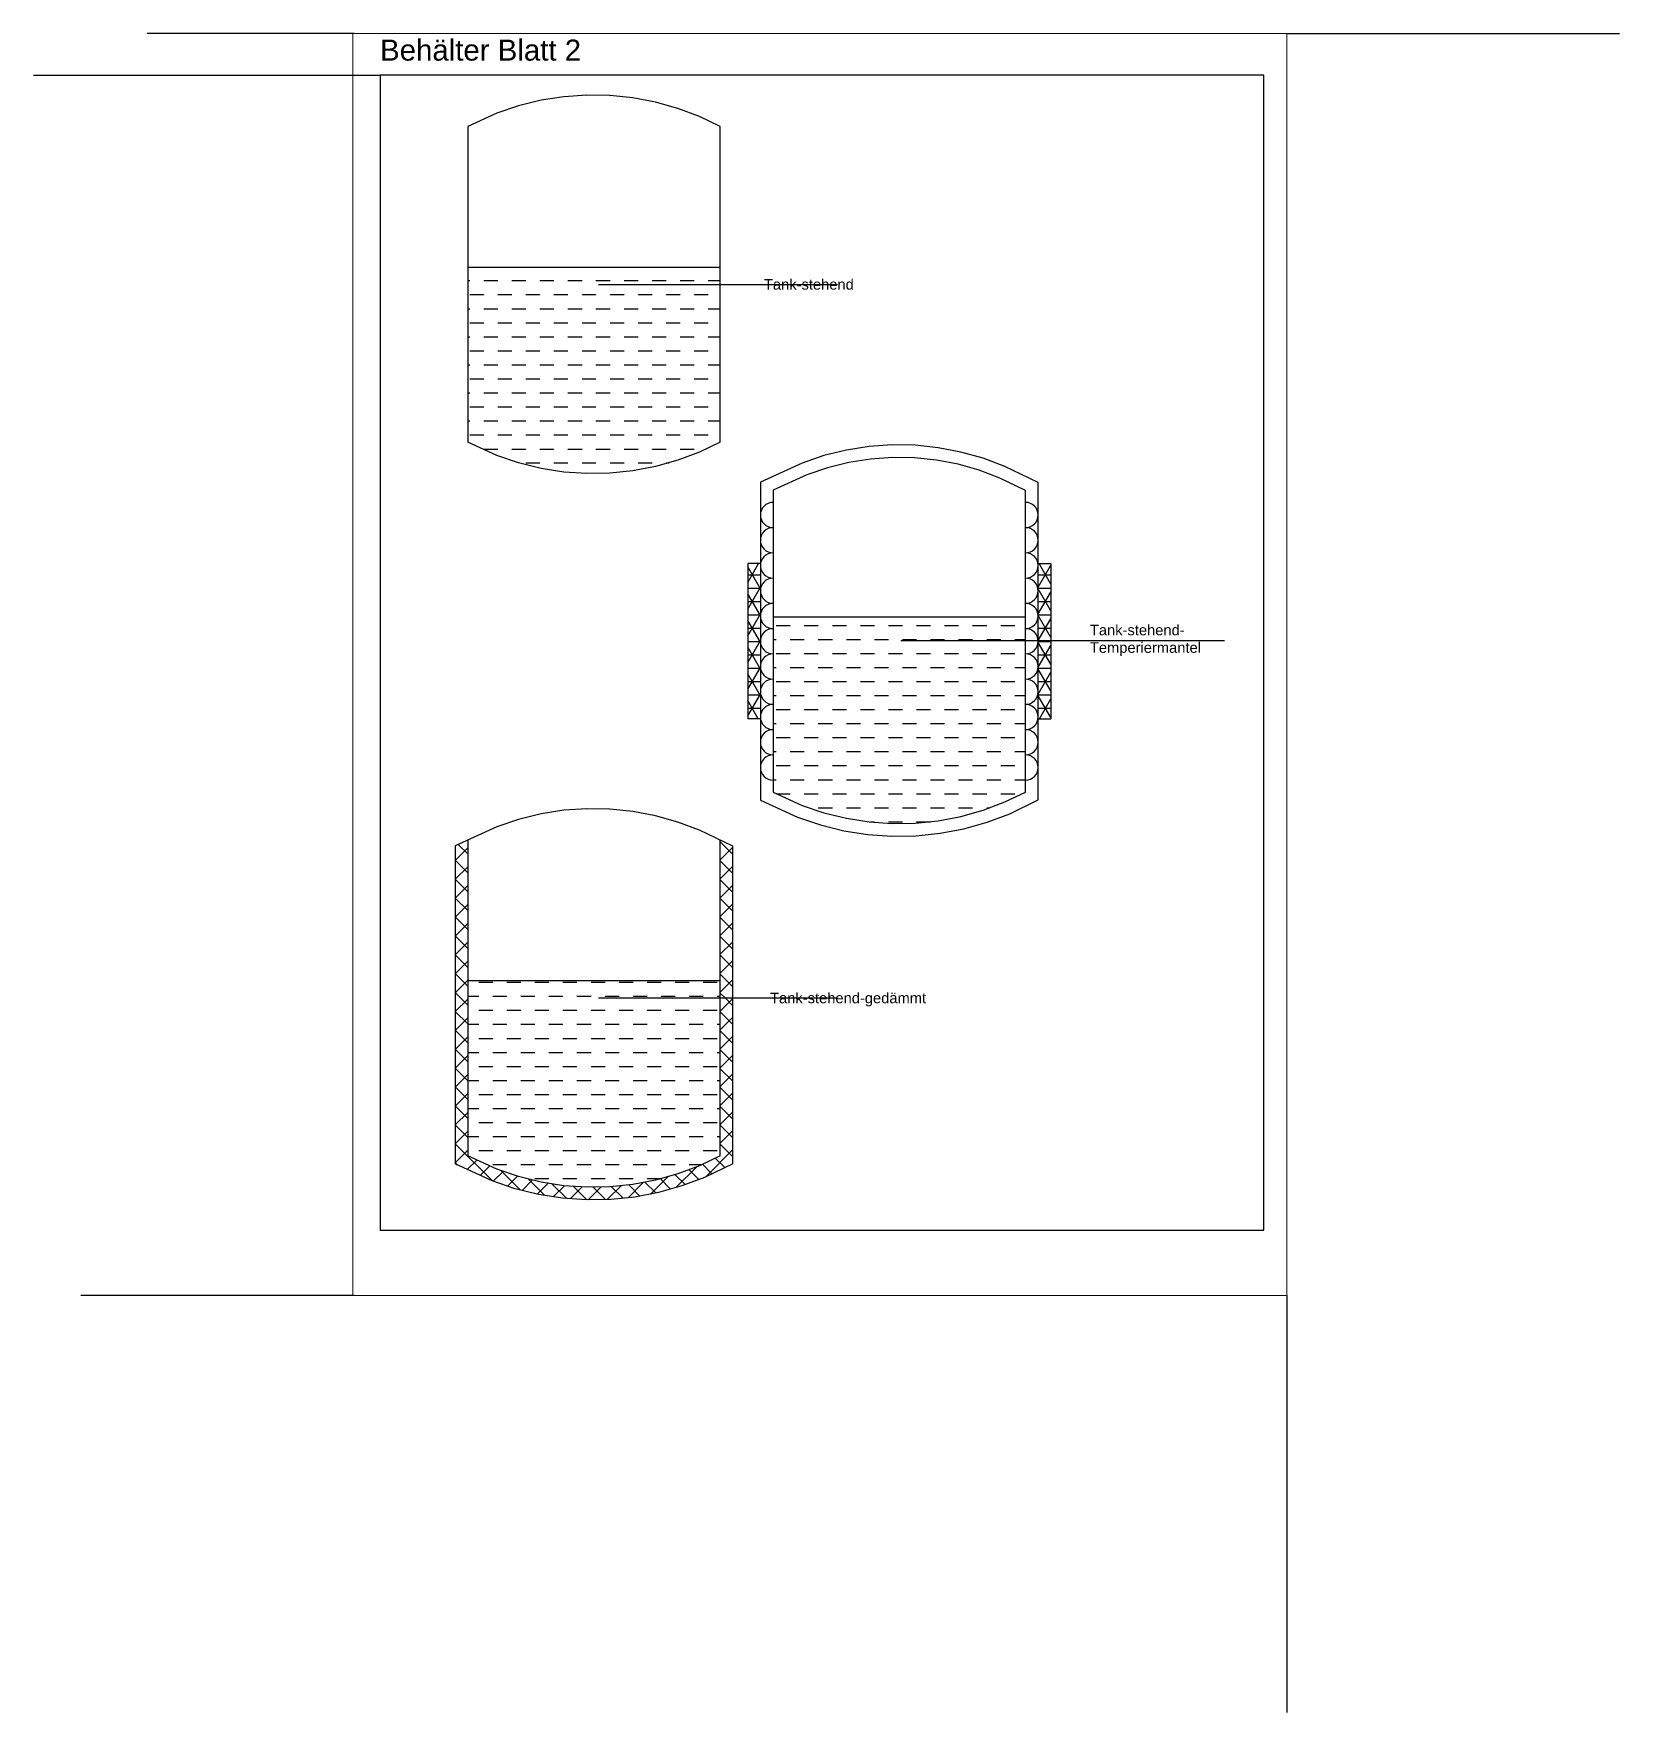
# Paper-space layout 'Blatt 2' of a CAD drawing. Header units: millimetres. Extents: x 837 to 1194, y 1 to 379.
# The model-space entities are those that its viewports show. They can reach past a viewport. Long polylines and large blocks are cut down to what shows.
import ezdxf
from ezdxf.enums import TextEntityAlignment as Align

# ---------------------------------------------------------------- set-up
doc = ezdxf.new("R2010")
doc.units = ezdxf.units.MM
doc.layers.add('Z_Format', color=7, linetype='Continuous', plot=False)
doc.styles.get("Standard").update_dxf_attribs({"font": 'arial.ttf'})
pattern_1 = [(0, (-118187.12, -77932.55), (0, 158.75), []), (60, (-118187.12, -77932.55), (-137.48153, 79.375), []), (120, (-118187.12, -77932.55), (-137.48153, -79.375), [])]

# ---------------------------------------------------------------- blocks, each defined once
blk = doc.blocks.new('Tank-stehend')
for p, q in [((-1553, 1875), (-1553, -1875)), ((-1553, 206), (1447, 206)), ((-1553, 45), (-1529, 45)), ((-1362, 45), (-1196, 45)), ((-1029, 45), (-862, 45)), ((-695, 45), (-529, 45)), ((-362, 45), (-195, 45)), ((-29, 45), (138, 45)), ((305, 45), (471, 45)), ((638, 45), (805, 45)), ((971, 45), (1138, 45)), ((1305, 45), (1447, 45)), ((-1529, -122), (-1362, -122)), ((-1196, -122), (-1029, -122)), ((-862, -122), (-695, -122)), ((-529, -122), (-362, -122)), ((-195, -122), (-29, -122)), ((138, -122), (305, -122)), ((471, -122), (638, -122)), ((805, -122), (971, -122)), ((1138, -122), (1305, -122)), ((-1553, -289), (-1529, -289)), ((-1362, -289), (-1196, -289)), ((-1029, -289), (-862, -289)), ((-695, -289), (-529, -289)), ((-362, -289), (-195, -289)), ((-29, -289), (138, -289)), ((305, -289), (471, -289)), ((638, -289), (805, -289)), ((971, -289), (1138, -289)), ((1305, -289), (1447, -289)), ((-1529, -455), (-1362, -455)), ((-1196, -455), (-1029, -455)), ((-862, -455), (-695, -455)), ((-529, -455), (-362, -455)), ((-195, -455), (-29, -455)), ((138, -455), (305, -455)), ((471, -455), (638, -455)), ((805, -455), (971, -455)), ((1138, -455), (1305, -455)), ((-1553, -622), (-1529, -622)), ((-1529, -789), (-1362, -789)), ((-1362, -622), (-1196, -622)), ((-1196, -789), (-1029, -789)), ((-1029, -622), (-862, -622)), ((-862, -789), (-695, -789)), ((-695, -622), (-529, -622)), ((-529, -789), (-362, -789)), ((-362, -622), (-195, -622)), ((-195, -789), (-29, -789)), ((-29, -622), (138, -622)), ((138, -789), (305, -789)), ((305, -622), (471, -622)), ((471, -789), (638, -789)), ((638, -622), (805, -622)), ((805, -789), (971, -789)), ((971, -622), (1138, -622)), ((1138, -789), (1305, -789)), ((1305, -622), (1447, -622)), ((-1553, -956), (-1529, -956)), ((-1362, -956), (-1196, -956)), ((-1029, -956), (-862, -956)), ((-695, -956), (-529, -956)), ((-362, -956), (-195, -956)), ((-29, -956), (138, -956)), ((305, -956), (471, -956)), ((638, -956), (805, -956)), ((971, -956), (1138, -956)), ((1305, -956), (1447, -956)), ((-1529, -1122), (-1362, -1122)), ((-1196, -1122), (-1029, -1122)), ((-862, -1122), (-695, -1122)), ((-529, -1122), (-362, -1122)), ((-195, -1122), (-29, -1122)), ((138, -1122), (305, -1122)), ((471, -1122), (638, -1122)), ((805, -1122), (971, -1122)), ((1138, -1122), (1305, -1122)), ((-1553, -1289), (-1529, -1289)), ((-1362, -1289), (-1196, -1289)), ((-1029, -1289), (-862, -1289)), ((-695, -1289), (-529, -1289)), ((-362, -1289), (-195, -1289)), ((-29, -1289), (138, -1289)), ((305, -1289), (471, -1289)), ((638, -1289), (805, -1289)), ((971, -1289), (1138, -1289)), ((1305, -1289), (1447, -1289)), ((-1529, -1456), (-1362, -1456)), ((-1196, -1456), (-1029, -1456)), ((-862, -1456), (-695, -1456)), ((-529, -1456), (-362, -1456)), ((-195, -1456), (-29, -1456)), ((138, -1456), (305, -1456)), ((471, -1456), (638, -1456)), ((805, -1456), (971, -1456)), ((1138, -1456), (1305, -1456)), ((-1553, -1622), (-1529, -1622)), ((-1529, -1789), (-1362, -1789)), ((-1362, -1622), (-1196, -1622)), ((-1196, -1789), (-1029, -1789)), ((-1029, -1622), (-862, -1622)), ((-862, -1789), (-695, -1789)), ((-695, -1622), (-529, -1622)), ((-529, -1789), (-362, -1789)), ((-362, -1622), (-195, -1622)), ((-195, -1789), (-29, -1789)), ((-29, -1622), (138, -1622)), ((138, -1789), (305, -1789)), ((305, -1622), (471, -1622)), ((471, -1789), (638, -1789)), ((638, -1622), (805, -1622)), ((805, -1789), (971, -1789)), ((971, -1622), (1138, -1622)), ((1138, -1789), (1305, -1789)), ((1305, -1622), (1447, -1622)), ((-1362, -1956), (-1196, -1956)), ((-1029, -1956), (-862, -1956)), ((-695, -1956), (-529, -1956)), ((-362, -1956), (-195, -1956)), ((-29, -1956), (138, -1956)), ((305, -1956), (471, -1956)), ((638, -1956), (805, -1956)), ((971, -1956), (1138, -1956)), ((-862, -2122), (-695, -2122)), ((-529, -2122), (-362, -2122)), ((-195, -2122), (-29, -2122)), ((138, -2122), (305, -2122)), ((471, -2122), (638, -2122)), ((805, -2122), (840, -2122))]:
    blk.add_line(p, q)
for points in [[(1447, 1875), (1200, 1994), (943, 2090), (679, 2165), (410, 2216), (137, 2244), (-137, 2249), (-411, 2230), (-682, 2187), (-948, 2122), (-1208, 2033), (-1553, 1875)], [(1447, -1875), (1447, -1875), (1447, 1875)], [(1447, -1875), (1200, -1994), (943, -2090), (679, -2165), (410, -2216), (137, -2244), (-137, -2249), (-411, -2230), (-682, -2187), (-948, -2122), (-1208, -2033), (-1553, -1875)]]:
    blk.add_lwpolyline(points)
blk = doc.blocks.new('Tank-stehend-gedämmt')
h = blk.add_hatch()
h.set_pattern_fill('DASH', color=256, scale=52.5, style=0)
h.set_pattern_definition([(0, (-278896.88, -101468.1), (166.6875, 166.6875), [166.6875, -166.6875])])
h.paths.add_polyline_path([(1447, 206), (-1553, 206), (-1553, -1875), (-1305, -1993), (-1049, -2090), (-785, -2165), (-515, -2216), (-242, -2244), (32, -2249), (305, -2230), (576, -2187), (842, -2122), (1102, -2033), (1447, -1875), (1447, -1875)])
for p, q in [((-1703, 1806), (-1703, -1971)), ((-1553, 1711), (-1665, 1824)), ((-1553, 1875), (-1553, -1875)), ((-1553, 1875), (-1553, 1875)), ((1447, 1866), (1454, 1872)), ((1597, 1704), (1447, 1854)), ((-1703, 1634), (-1553, 1784)), ((-1553, 1487), (-1703, 1637)), ((1447, 1641), (1597, 1791)), ((1597, 1480), (1447, 1630)), ((-1703, 1410), (-1553, 1560)), ((-1553, 1262), (-1703, 1412)), ((1447, 1417), (1597, 1567)), ((1597, 1255), (1447, 1405)), ((-1703, 1185), (-1553, 1335)), ((1447, 1192), (1597, 1342)), ((-1553, 1038), (-1703, 1188)), ((-1703, 961), (-1553, 1111)), ((1597, 1031), (1447, 1181)), ((1447, 968), (1597, 1118)), ((-1553, 813), (-1703, 963)), ((-1703, 736), (-1553, 886)), ((1597, 806), (1447, 956)), ((1447, 743), (1597, 893)), ((-1553, 589), (-1703, 739)), ((-1703, 512), (-1553, 662)), ((1597, 582), (1447, 732)), ((1447, 519), (1597, 669)), ((-1553, 364), (-1703, 514)), ((-1703, 287), (-1553, 437)), ((1597, 357), (1447, 507)), ((1447, 294), (1597, 444)), ((-1553, 140), (-1703, 290)), ((-1703, 63), (-1553, 213)), ((-1553, 206), (1447, 206)), ((1597, 133), (1447, 283)), ((1447, 70), (1597, 220)), ((-1553, -85), (-1703, 65)), ((1506, 0), (1447, 58)), ((1597, -92), (1506, 0)), ((-1703, -162), (-1553, -12)), ((-1553, -309), (-1703, -159)), ((1447, -155), (1597, -5)), ((1597, -316), (1447, -166)), ((-1703, -386), (-1553, -236)), ((-1553, -534), (-1703, -384)), ((1447, -379), (1597, -229)), ((1597, -541), (1447, -391)), ((-1703, -611), (-1553, -461)), ((1447, -604), (1597, -454)), ((-1553, -758), (-1703, -608)), ((-1703, -835), (-1553, -685)), ((1597, -765), (1447, -615)), ((1447, -828), (1597, -678)), ((-1553, -983), (-1703, -833)), ((-1703, -1060), (-1553, -910)), ((1597, -990), (1447, -840)), ((1447, -1053), (1597, -903)), ((-1553, -1207), (-1703, -1057)), ((-1703, -1284), (-1553, -1134)), ((1597, -1214), (1447, -1064)), ((1447, -1277), (1597, -1127)), ((-1553, -1432), (-1703, -1282)), ((-1703, -1509), (-1553, -1359)), ((1597, -1439), (1447, -1289)), ((1447, -1502), (1597, -1352)), ((-1553, -1656), (-1703, -1506)), ((-1703, -1733), (-1553, -1583)), ((1597, -1663), (1447, -1513)), ((1447, -1726), (1597, -1576)), ((-1259, -2174), (-1703, -1731)), ((1597, -1888), (1447, -1738)), ((-1703, -1958), (-1553, -1808)), ((-1673, -1985), (-1703, -1955)), ((-1558, -2038), (-1445, -1925)), ((1349, -2088), (1237, -1976)), ((1274, -2125), (1597, -1801)), ((1501, -2016), (1388, -1903)), ((-1404, -2108), (-1291, -1995)), ((-1249, -2178), (-1131, -2060)), ((-928, -2281), (-1159, -2050)), ((-1082, -2235), (-963, -2117)), ((-908, -2286), (-784, -2162)), ((-638, -2346), (-835, -2150)), ((352, -2373), (532, -2193)), ((680, -2317), (552, -2189)), ((620, -2329), (826, -2124)), ((858, -2270), (736, -2149)), ((1030, -2218), (911, -2100)), ((921, -2253), (1168, -2006)), ((1193, -2157), (1076, -2040)), ((-728, -2330), (-598, -2200)), ((-377, -2383), (-552, -2208)), ((-536, -2362), (-404, -2230)), ((-334, -2386), (-194, -2245)), ((-136, -2399), (-298, -2238)), ((-123, -2399), (29, -2246)), ((84, -2395), (-63, -2248)), ((105, -2395), (269, -2231)), ((293, -2379), (156, -2242)), ((492, -2353), (360, -2221))]:
    blk.add_line(p, q)
for points in [[(1597, 1803), (1200, 1994), (943, 2090), (679, 2165), (410, 2216), (137, 2244), (-137, 2249), (-411, 2230), (-682, 2187), (-948, 2122), (-1208, 2033), (-1703, 1806)], [(1447, -1875), (1447, -1875), (1447, 1875)], [(1597, -1970), (1597, 1803)], [(1597, -1970), (1259, -2132), (990, -2233), (714, -2311), (432, -2365), (146, -2394), (-141, -2399), (-428, -2379), (-711, -2335), (-990, -2266), (-1263, -2173), (-1703, -1971)], [(1447, -1875), (1200, -1994), (943, -2090), (679, -2165), (410, -2216), (137, -2244), (-137, -2249), (-411, -2230), (-682, -2187), (-948, -2122), (-1208, -2033), (-1553, -1875)]]:
    blk.add_lwpolyline(points)
blk = doc.blocks.new('Tank-stehend-Temperiermantel')
h = blk.add_hatch()
h.set_pattern_fill('NET3', color=256, scale=50)
h.set_pattern_definition(pattern_1)
h.paths.add_polyline_path([(-1670, 912), (-1820, 912), (-1820, -931), (-1670, -931)])
h = blk.add_hatch()
h.set_pattern_fill('NET3', color=256, scale=50)
h.set_pattern_definition(pattern_1)
h.paths.add_polyline_path([(1630, 912), (1780, 912), (1780, -931), (1630, -931)])
h = blk.add_hatch()
h.set_pattern_fill('DASH', color=256, scale=52.5, style=0)
h.set_pattern_definition([(0, (-278863.75, -101395), (166.6875, 166.6875), [166.6875, -166.6875])])
h.paths.add_polyline_path([(1480, 279), (-1520, 279), (-1520, -1802), (-1272, -1920), (-1015, -2017), (-751, -2092), (-482, -2143), (-209, -2171), (65, -2176), (338, -2157), (609, -2114), (876, -2049), (1135, -1960), (1480, -1802), (1480, -1802)])
for p, q in [((-1670, 912), (-1820, 912)), ((1630, 912), (1780, 912)), ((-1520, 279), (1480, 279)), ((-1670, -931), (-1820, -931)), ((1630, -931), (1780, -931))]:
    blk.add_line(p, q)
for points in [[(-1670, 1879), (-1670, -1898), (-1230, -2100), (-957, -2193), (-678, -2261), (-394, -2306), (-108, -2326), (179, -2321), (465, -2292), (747, -2238), (1023, -2160), (1292, -2059), (1630, -1896), (1630, 1876), (1233, 2067), (976, 2164), (712, 2238), (443, 2289), (170, 2318), (-104, 2322), (-378, 2303), (-649, 2261), (-915, 2195), (-1175, 2107)], [(-1520, 1783), (-1520, -1802), (-1175, -1960), (-915, -2049), (-649, -2114), (-378, -2157), (-104, -2176), (170, -2171), (443, -2143), (712, -2092), (976, -2017), (1233, -1920), (1480, -1802), (1480, 1782), (1174, 1929), (930, 2021), (678, 2092), (421, 2141), (161, 2168), (-100, 2172), (-361, 2154), (-619, 2113), (-873, 2051), (-1119, 1967)]]:
    blk.add_lwpolyline(points, close=True)
for points in [[(-1820, 912), (-1820, -931)], [(1780, 912), (1780, -931)]]:
    blk.add_lwpolyline(points)
for centre, start, end in [((-1520, 1490), 90, 270), ((1480, 1490), 270, 90), ((-1520, 1190), 90, 270), ((1480, 1190), 270, 90), ((-1520, 890), 90, 270), ((1480, 890), 270, 90), ((-1520, 590), 90, 270), ((1480, 590), 270, 90), ((-1520, 290), 90, 270), ((1480, 290), 270, 90), ((-1520, -10), 90, 270), ((1480, -10), 270, 90), ((-1520, -310), 90, 270), ((1480, -310), 270, 90), ((-1520, -610), 90, 270), ((1480, -610), 270, 90), ((-1520, -910), 90, 270), ((1480, -910), 270, 90), ((-1520, -1210), 90, 270), ((1480, -1210), 270, 90), ((-1520, -1510), 90, 270), ((1480, -1510), 270, 90)]:
    blk.add_arc(centre, 150, start, end)

msp = doc.modelspace()

# ---------------------------------------------------------------- linework, layer by layer
for p, q in [((8394, -7332), (11232, -7332)), ((11988, -11562), (15832, -11562)), ((8394, -15811), (11232, -15811))]:
    msp.add_line(p, q)
msp.add_lwpolyline([(5800, -4848), (5800, -18568), (16300, -18568), (16300, -4848), (5800, -4848)])

# ---------------------------------------------------------------- block references
for name, p in [('Tank-stehend', (8394, -7332)), ('Tank-stehend-Temperiermantel', (11988, -11562)), ('Tank-stehend-gedämmt', (8394, -15811))]:
    msp.add_blockref(name, p)

# ---------------------------------------------------------------- texts
at = {"color": 7}
for s, p in [('Tank-stehend', (10360, -7332)), ('Tank-stehend-gedämmt', (10433, -15811))]:
    msp.add_text(s, height=125, dxfattribs=at).set_placement(p, align=Align.MIDDLE_LEFT)
at = {"insert": (5800, -4550), "char_height": 250, "attachment_point": 4}
msp.add_mtext_dynamic_manual_height_columns('Behälter Blatt 2', width=4100.87, gutter_width=12.5, heights=[0], dxfattribs=at)
at = {"color": 7, "insert": (14232, -11562), "char_height": 125, "width": 2445.77, "attachment_point": 4}
msp.add_mtext('Tank-stehend-\\PTemperiermantel', dxfattribs=at)

psp = doc.layouts.new('Blatt 2')

# ---------------------------------------------------------------- linework, layer by layer
at = {"layer": 'Z_Format'}
for p, q in [((908.75, 379), (862.16, 379)), ((1118.75, 379), (1193.65, 379)), ((914.63, 369.6), (836.61, 369.6)), ((908.75, 94.84), (847.27, 94.84)), ((1118.75, 94.84), (1118.75, 0.96))]:
    psp.add_line(p, q, dxfattribs=at)

# ---------------------------------------------------------------- viewports
at = {"layer": 'Z_Format', "view_target_point": (-2628, -2975.5)}
psp.add_viewport(center=(1013.61, 236.92), size=(210.27, 284.164), view_center_point=(13651.14, -8873.63), view_height=14993.941, dxfattribs=at)

doc.saveas('drawing.dxf')
